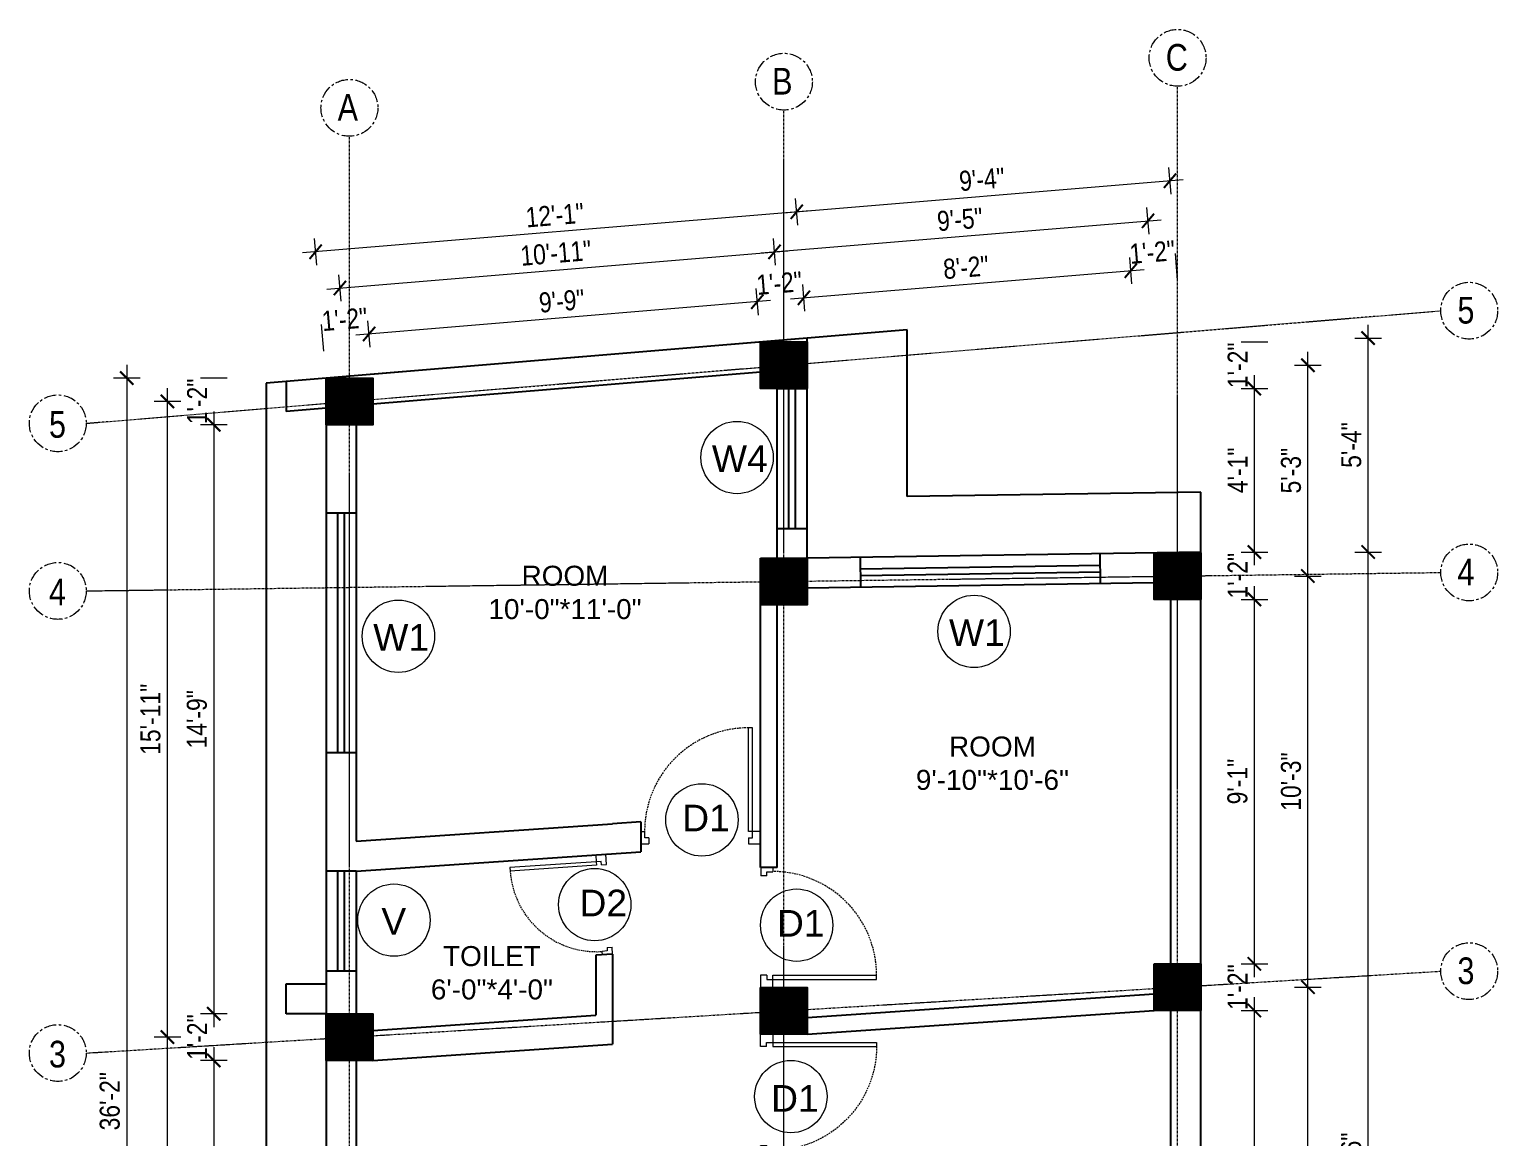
# Model space of a CAD drawing. Header units: inches. Extents: x -10117506 to -5032697, y -6529230 to -3253155.
# Drawn here: x -5058073.2 to -5057632.5, y -3255839.9 to -3255507.3 of the extents above; entities that cross this region are included whole.
import ezdxf

# ---------------------------------------------------------------- set-up
doc = ezdxf.new("R2010")
doc.units = ezdxf.units.IN
doc.header["$LTSCALE"] = 2
doc.header["$MEASUREMENT"] = 0
doc.header["$PDMODE"] = 34
doc.linetypes.add('CENTER', pattern=[2, 1.25, -0.25, 0.25, -0.25])
doc.linetypes.add('HIDDEN', pattern=[0.375, 0.25, -0.125])
doc.layers.get('0').update_dxf_attribs({"linetype": 'CONTINUOUS'})
doc.layers.get('DEFPOINTS').update_dxf_attribs({"color": 141, "linetype": 'CONTINUOUS'})
doc.layers.add('A-Hatch', color=7, linetype='CONTINUOUS')
for name, color, linetype, lineweight in [('Annotate-Lite.w', 177, 'CONTINUOUS', 9), ('Annotations-Bold.w', 177, 'CONTINUOUS', 13), ('DIM 1-100', 4, 'CONTINUOUS', 13), ('Door-Window.w', 4, 'CONTINUOUS', 15), ('TEXT', 181, 'CONTINUOUS', 25)]:
    doc.layers.add(name, color=color, linetype=linetype, lineweight=lineweight)
doc.styles.add('ARAIL', font='ARIALN.TTF')
doc.styles.add('arial.', font='arial.ttf')
doc.styles.add('gaurav', font='arial.ttf')
doc.styles.get("Standard").update_dxf_attribs({"font": 'ARIALN.TTF'})
doc.dimstyles.new('1 by 96', dxfattribs={"dimtxt": 6, "dimasz": 4, "dimexe": 4, "dimexo": 4, "dimgap": 2, "dimtad": 1, "dimdec": 0, "dimzin": 0, "dimdsep": 46, "dimlunit": 4, "dimtxsty": 'Standard', "dimblk": 'ARCHTICK', "dimcen": 0, "dimdle": 4, "dimadec": 0, "dimazin": 0, "dimtfac": 1, "dimtdec": 0, "dimtix": 1, "dimtofl": 0, "dimtmove": 1, "dimatfit": 3, "dimldrblk": 'ARCHTICK', "dimfxl": 4, "dimfxlon": 1, "dimtolj": 1, "dimtzin": 0, "dimlwd": -1, "dimlwe": -1, "dimarcsym": 0})

# ---------------------------------------------------------------- blocks, each defined once
blk = doc.blocks.new('3-0')
at = {"ltscale": 3}
for p, q in [((11063.05, 10097.68), (11065.97, 10099.9)), ((11065.97, 10099.9), (11066.71, 10098.92)), ((11063.05, 10097.68), (11064.53, 10095.73)), ((11065.99, 10096.84), (11064.53, 10095.73)), ((11065.25, 10097.81), (11066.71, 10098.92)), ((11065.99, 10096.84), (11065.25, 10097.81)), ((11085.5, 10074.13), (11110.32, 10092.96)), ((11086.24, 10073.15), (11111.05, 10091.97)), ((11111.05, 10091.97), (11110.32, 10092.96)), ((11084.04, 10073.02), (11082.57, 10071.91)), ((11084.04, 10073.02), (11084.78, 10072.04)), ((11084.78, 10072.04), (11086.24, 10073.15)), ((11086.24, 10073.15), (11085.5, 10074.13)), ((11087.72, 10071.2), (11086.24, 10073.15)), ((11082.57, 10071.91), (11084.79, 10068.98)), ((11084.79, 10068.98), (11087.72, 10071.2))]:
    blk.add_line(p, q, dxfattribs=at)
at = {"layer": 'Door-Window.w', "color": 9, "linetype": 'HIDDEN', "lineweight": 18}
blk.add_arc((11085.5, 10074.13), 31.16, 37.1906, 127.1465, dxfattribs=at)
blk = doc.blocks.new('_ArchTick')
at = {"color": 0, "linetype": 'ByBlock', "const_width": 0.15}
blk.add_lwpolyline([(-0.5, -0.5), (0.5, 0.5)], dxfattribs=at)
blk = doc.blocks.new('*D2071')
at = {"layer": 'DEFPOINTS', "color": 0, "ltscale": 0.5, "transparency": 16777216}
for p in [(-5057987.33, -3255574.04), (-5057839.75, -3255599.95), (-5057984.18, -3255611.95)]:
    blk.add_point(p, dxfattribs=at)
at = {"layer": 'DIM 1-100', "color": 0, "ltscale": 0.5, "transparency": 16777216}
for p, q in [((-5057842.57, -3255566.02), (-5057843.24, -3255558.05)), ((-5057838.92, -3255561.7), (-5057991.31, -3255574.37)), ((-5057987, -3255578.03), (-5057987.66, -3255570.05))]:
    blk.add_line(p, q, dxfattribs=at)
at = {"layer": 'DIM 1-100', "color": 0, "ltscale": 0.5, "transparency": 16777216, "xscale": 4, "yscale": 4, "zscale": 4}
for p, rotation in [((-5057842.9, -3255562.03), 4.751526985374808), ((-5057987.33, -3255574.04), 184.7515269853748)]:
    blk.add_blockref('_ArchTick', p, dxfattribs=dict(at, rotation=rotation))
at = {"layer": 'DIM 1-100', "color": 0, "ltscale": 0.5, "transparency": 16777216, "insert": (-5057915.53, -3255563.04), "char_height": 6, "attachment_point": 5, "rotation": 4.7515}
blk.add_mtext('\\A1;12\'-1"', dxfattribs=at)
blk = doc.blocks.new('*D2072')
at = {"layer": 'DEFPOINTS', "color": 0, "ltscale": 0.5, "transparency": 16777216}
for p in [(-5057840.76, -3255587.86), (-5057839.75, -3255599.95), (-5057853.75, -3255601.11)]:
    blk.add_point(p, dxfattribs=at)
at = {"layer": 'DIM 1-100', "color": 0, "ltscale": 0.5, "transparency": 16777216}
for p, q in [((-5057854.43, -3255593.01), (-5057855.09, -3255585.04)), ((-5057840.43, -3255591.85), (-5057841.09, -3255583.88))]:
    blk.add_line(p, q, dxfattribs=at)
at = {"layer": 'DIM 1-100', "color": 0, "ltscale": 0.5, "transparency": 16777216, "insert": (-5057848.17, -3255583.45), "char_height": 6, "attachment_point": 5, "rotation": 4.7515}
blk.add_mtext('\\A1;1\'-2"', dxfattribs=at)
blk = doc.blocks.new('*D2073')
at = {"layer": 'DEFPOINTS', "color": 0, "ltscale": 0.5, "transparency": 16777216}
for p in [(-5057971.28, -3255598.71), (-5057853.75, -3255601.11), (-5057970.18, -3255611.95)]:
    blk.add_point(p, dxfattribs=at)
at = {"layer": 'DIM 1-100', "color": 0, "ltscale": 0.5, "transparency": 16777216}
for p, q in [((-5057854.43, -3255593.01), (-5057855.09, -3255585.04)), ((-5057850.77, -3255588.7), (-5057975.26, -3255599.05)), ((-5057970.95, -3255602.7), (-5057971.61, -3255594.73))]:
    blk.add_line(p, q, dxfattribs=at)
at = {"layer": 'DIM 1-100', "color": 0, "ltscale": 0.5, "transparency": 16777216, "xscale": 4, "yscale": 4, "zscale": 4}
for p, rotation in [((-5057854.76, -3255589.03), 4.751526985452346), ((-5057971.28, -3255598.71), 184.7515269854523)]:
    blk.add_blockref('_ArchTick', p, dxfattribs=dict(at, rotation=rotation))
at = {"layer": 'DIM 1-100', "color": 0, "ltscale": 0.5, "transparency": 16777216, "insert": (-5057913.44, -3255588.83), "char_height": 6, "attachment_point": 5, "rotation": 4.7515}
blk.add_mtext('\\A1;9\'-9"', dxfattribs=at)
blk = doc.blocks.new('*D2074')
at = {"layer": 'DEFPOINTS', "color": 0, "ltscale": 0.5, "transparency": 16777216}
for p in [(-5057985.18, -3255599.87), (-5057984.18, -3255611.95), (-5057970.18, -3255611.95)]:
    blk.add_point(p, dxfattribs=at)
at = {"layer": 'DIM 1-100', "color": 0, "ltscale": 0.5, "transparency": 16777216}
for p, q in [((-5057984.85, -3255603.86), (-5057985.51, -3255595.88)), ((-5057970.95, -3255602.7), (-5057971.61, -3255594.73))]:
    blk.add_line(p, q, dxfattribs=at)
at = {"layer": 'DIM 1-100', "color": 0, "ltscale": 0.5, "transparency": 16777216, "insert": (-5057978.64, -3255594.3), "char_height": 6, "attachment_point": 5, "rotation": 4.7515}
blk.add_mtext('\\A1;1\'-2"', dxfattribs=at)
blk = doc.blocks.new('*D2075')
at = {"layer": 'DEFPOINTS', "color": 0, "ltscale": 0.5, "transparency": 16777216}
for p in [(-5057849.58, -3255574.06), (-5057846.75, -3255608.11), (-5057977.18, -3255618.95)]:
    blk.add_point(p, dxfattribs=at)
at = {"layer": 'DIM 1-100', "color": 0, "ltscale": 0.5, "transparency": 16777216}
for p, q in [((-5057983.99, -3255585.23), (-5057845.6, -3255573.73)), ((-5057849.25, -3255578.05), (-5057849.91, -3255570.08)), ((-5057979.68, -3255588.89), (-5057980.34, -3255580.92))]:
    blk.add_line(p, q, dxfattribs=at)
at = {"layer": 'DIM 1-100', "color": 0, "ltscale": 0.5, "transparency": 16777216, "xscale": 4, "yscale": 4, "zscale": 4}
for p, rotation in [((-5057849.58, -3255574.06), 4.751526985461142), ((-5057980.01, -3255584.9), 184.7515269854611)]:
    blk.add_blockref('_ArchTick', p, dxfattribs=dict(at, rotation=rotation))
at = {"layer": 'DIM 1-100', "color": 0, "ltscale": 0.5, "transparency": 16777216, "insert": (-5057915.21, -3255574.44), "char_height": 6, "attachment_point": 5, "rotation": 4.7515}
blk.add_mtext('\\A1;10\'-11"', dxfattribs=at)
blk = doc.blocks.new('*D2076')
at = {"layer": 'DEFPOINTS', "color": 0, "ltscale": 0.5, "transparency": 16777216}
for p in [(-5057984.18, -3255611.95), (-5058017.88, -3255625.95), (-5057984.18, -3255625.95)]:
    blk.add_point(p, dxfattribs=at)
at = {"layer": 'DIM 1-100', "color": 0, "ltscale": 0.5, "transparency": 16777216}
for p, q in [((-5058013.88, -3255611.95), (-5058021.88, -3255611.95)), ((-5058013.88, -3255625.95), (-5058021.88, -3255625.95))]:
    blk.add_line(p, q, dxfattribs=at)
at = {"layer": 'DIM 1-100', "color": 0, "ltscale": 0.5, "transparency": 16777216, "insert": (-5058022.89, -3255618.95), "char_height": 6, "attachment_point": 5, "rotation": 90}
blk.add_mtext('\\A1;1\'-2"', dxfattribs=at)
blk = doc.blocks.new('*D2077')
at = {"layer": 'DEFPOINTS', "color": 0, "ltscale": 0.5, "transparency": 16777216}
for p in [(-5057984.18, -3255625.95), (-5058017.88, -3255802.74), (-5057984.18, -3255802.74)]:
    blk.add_point(p, dxfattribs=at)
at = {"layer": 'DIM 1-100', "color": 0, "ltscale": 0.5, "transparency": 16777216}
for p, q in [((-5058017.88, -3255621.95), (-5058017.88, -3255806.74)), ((-5058013.88, -3255625.95), (-5058021.88, -3255625.95)), ((-5058013.88, -3255802.74), (-5058021.88, -3255802.74))]:
    blk.add_line(p, q, dxfattribs=at)
at = {"layer": 'DIM 1-100', "color": 0, "ltscale": 0.5, "transparency": 16777216, "xscale": 4, "yscale": 4, "zscale": 4}
for p, rotation in [((-5058017.88, -3255625.95), 90), ((-5058017.88, -3255802.74), 270)]:
    blk.add_blockref('_ArchTick', p, dxfattribs=dict(at, rotation=rotation))
at = {"layer": 'DIM 1-100', "color": 0, "ltscale": 0.5, "transparency": 16777216, "insert": (-5058022.95, -3255714.35), "char_height": 6, "attachment_point": 5, "rotation": 90}
blk.add_mtext('\\A1;14\'-9"', dxfattribs=at)
blk = doc.blocks.new('*D2078')
at = {"layer": 'DEFPOINTS', "color": 0, "ltscale": 0.5, "transparency": 16777216}
for p in [(-5057984.18, -3255802.74), (-5058017.88, -3255816.74), (-5057984.18, -3255816.74)]:
    blk.add_point(p, dxfattribs=at)
at = {"layer": 'DIM 1-100', "color": 0, "ltscale": 0.5, "transparency": 16777216}
for p, q in [((-5058013.88, -3255802.74), (-5058021.88, -3255802.74)), ((-5058013.88, -3255816.74), (-5058021.88, -3255816.74))]:
    blk.add_line(p, q, dxfattribs=at)
at = {"layer": 'DIM 1-100', "color": 0, "ltscale": 0.5, "transparency": 16777216, "insert": (-5058022.89, -3255809.74), "char_height": 6, "attachment_point": 5, "rotation": 90}
blk.add_mtext('\\A1;1\'-2"', dxfattribs=at)
blk = doc.blocks.new('*D2079')
at = {"layer": 'DEFPOINTS', "color": 0, "ltscale": 0.5, "transparency": 16777216}
for p in [(-5057984.18, -3255816.74), (-5058017.88, -3255937.99), (-5057984.18, -3255937.99)]:
    blk.add_point(p, dxfattribs=at)
at = {"layer": 'DIM 1-100', "color": 0, "ltscale": 0.5, "transparency": 16777216}
for p, q in [((-5058013.88, -3255816.74), (-5058021.88, -3255816.74)), ((-5058017.88, -3255812.74), (-5058017.88, -3255941.99)), ((-5058013.88, -3255937.99), (-5058021.88, -3255937.99))]:
    blk.add_line(p, q, dxfattribs=at)
at = {"layer": 'DIM 1-100', "color": 0, "ltscale": 0.5, "transparency": 16777216, "xscale": 4, "yscale": 4, "zscale": 4}
for p, rotation in [((-5058017.88, -3255816.74), 90), ((-5058017.88, -3255937.99), 270)]:
    blk.add_blockref('_ArchTick', p, dxfattribs=dict(at, rotation=rotation))
at = {"layer": 'DIM 1-100', "color": 0, "ltscale": 0.5, "transparency": 16777216, "insert": (-5058022.95, -3255877.37), "char_height": 6, "attachment_point": 5, "rotation": 90}
blk.add_mtext('\\A1;10\'-1"', dxfattribs=at)
blk = doc.blocks.new('*D2084')
at = {"layer": 'DEFPOINTS', "color": 0, "ltscale": 0.5, "transparency": 16777216}
for p in [(-5058031.81, -3255809.74), (-5057977.18, -3255809.74), (-5057977.18, -3255944.99)]:
    blk.add_point(p, dxfattribs=at)
at = {"layer": 'DIM 1-100', "color": 0, "ltscale": 0.5, "transparency": 16777216}
for p, q in [((-5058031.81, -3255948.99), (-5058031.81, -3255805.74)), ((-5058027.81, -3255809.74), (-5058035.81, -3255809.74)), ((-5058027.81, -3255944.99), (-5058035.81, -3255944.99))]:
    blk.add_line(p, q, dxfattribs=at)
at = {"layer": 'DIM 1-100', "color": 0, "ltscale": 0.5, "transparency": 16777216, "xscale": 4, "yscale": 4, "zscale": 4}
for p, rotation in [((-5058031.81, -3255809.74), 90), ((-5058031.81, -3255944.99), 270)]:
    blk.add_blockref('_ArchTick', p, dxfattribs=dict(at, rotation=rotation))
at = {"layer": 'DIM 1-100', "color": 0, "ltscale": 0.5, "transparency": 16777216, "insert": (-5058036.88, -3255877.37), "char_height": 6, "attachment_point": 5, "rotation": 90}
blk.add_mtext('\\A1;11\'-3"', dxfattribs=at)
blk = doc.blocks.new('*D2085')
at = {"layer": 'DEFPOINTS', "color": 0, "ltscale": 0.5, "transparency": 16777216}
for p in [(-5058031.81, -3255618.95), (-5057977.18, -3255618.95), (-5057977.18, -3255809.74)]:
    blk.add_point(p, dxfattribs=at)
at = {"layer": 'DIM 1-100', "color": 0, "ltscale": 0.5, "transparency": 16777216}
for p, q in [((-5058031.81, -3255813.74), (-5058031.81, -3255614.95)), ((-5058027.81, -3255618.95), (-5058035.81, -3255618.95)), ((-5058027.81, -3255809.74), (-5058035.81, -3255809.74))]:
    blk.add_line(p, q, dxfattribs=at)
at = {"layer": 'DIM 1-100', "color": 0, "ltscale": 0.5, "transparency": 16777216, "xscale": 4, "yscale": 4, "zscale": 4}
for p, rotation in [((-5058031.81, -3255618.95), 90), ((-5058031.81, -3255809.74), 270)]:
    blk.add_blockref('_ArchTick', p, dxfattribs=dict(at, rotation=rotation))
at = {"layer": 'DIM 1-100', "color": 0, "ltscale": 0.5, "transparency": 16777216, "insert": (-5058036.88, -3255714.35), "char_height": 6, "attachment_point": 5, "rotation": 90}
blk.add_mtext('\\A1;15\'-11"', dxfattribs=at)
blk = doc.blocks.new('*D2086')
at = {"layer": 'DEFPOINTS', "color": 0, "ltscale": 0.5, "transparency": 16777216}
for p in [(-5057984.18, -3255611.95), (-5058044.02, -3256046), (-5057984.18, -3256046)]:
    blk.add_point(p, dxfattribs=at)
at = {"layer": 'DIM 1-100', "color": 0, "ltscale": 0.5, "transparency": 16777216}
for p, q in [((-5058044.02, -3255607.95), (-5058044.02, -3256050)), ((-5058040.02, -3255611.95), (-5058048.02, -3255611.95)), ((-5058040.02, -3256046), (-5058048.02, -3256046))]:
    blk.add_line(p, q, dxfattribs=at)
at = {"layer": 'DIM 1-100', "color": 0, "ltscale": 0.5, "transparency": 16777216, "xscale": 4, "yscale": 4, "zscale": 4}
for p, rotation in [((-5058044.02, -3255611.95), 90), ((-5058044.02, -3256046), 270)]:
    blk.add_blockref('_ArchTick', p, dxfattribs=dict(at, rotation=rotation))
at = {"layer": 'DIM 1-100', "color": 0, "ltscale": 0.5, "transparency": 16777216, "insert": (-5058049.09, -3255828.98), "char_height": 6, "attachment_point": 5, "rotation": 90}
blk.add_mtext('\\A1;36\'-2"', dxfattribs=at)
blk = doc.blocks.new('*D2098')
at = {"layer": 'DEFPOINTS', "color": 0, "ltscale": 0.5, "transparency": 16777216}
for p in [(-5057721.61, -3255801.73), (-5057705.55, -3255801.73), (-5057721.59, -3255922.97)]:
    blk.add_point(p, dxfattribs=at)
at = {"layer": 'DIM 1-100', "color": 0, "ltscale": 0.5, "transparency": 16777216}
for p, q in [((-5057705.55, -3255926.97), (-5057705.55, -3255797.73)), ((-5057709.55, -3255801.73), (-5057701.55, -3255801.73)), ((-5057709.55, -3255922.97), (-5057701.55, -3255922.97))]:
    blk.add_line(p, q, dxfattribs=at)
at = {"layer": 'DIM 1-100', "color": 0, "ltscale": 0.5, "transparency": 16777216, "xscale": 4, "yscale": 4, "zscale": 4}
for p, rotation in [((-5057705.55, -3255801.73), 90), ((-5057705.55, -3255922.97), 270)]:
    blk.add_blockref('_ArchTick', p, dxfattribs=dict(at, rotation=rotation))
at = {"layer": 'DIM 1-100', "color": 0, "ltscale": 0.5, "transparency": 16777216, "insert": (-5057710.61, -3255862.35), "char_height": 6, "attachment_point": 5, "rotation": 90}
blk.add_mtext('\\A1;10\'-1"', dxfattribs=at)
blk = doc.blocks.new('*D2099')
at = {"layer": 'DEFPOINTS', "color": 0, "ltscale": 0.5, "transparency": 16777216}
for p in [(-5057721.59, -3255787.73), (-5057705.55, -3255787.73), (-5057721.61, -3255801.73)]:
    blk.add_point(p, dxfattribs=at)
at = {"layer": 'DIM 1-100', "color": 0, "ltscale": 0.5, "transparency": 16777216}
for p, q in [((-5057709.55, -3255787.73), (-5057701.55, -3255787.73)), ((-5057709.55, -3255801.73), (-5057701.55, -3255801.73))]:
    blk.add_line(p, q, dxfattribs=at)
at = {"layer": 'DIM 1-100', "color": 0, "ltscale": 0.5, "transparency": 16777216, "insert": (-5057710.56, -3255794.73), "char_height": 6, "attachment_point": 5, "rotation": 90}
blk.add_mtext('\\A1;1\'-2"', dxfattribs=at)
blk = doc.blocks.new('*D2100')
at = {"layer": 'DEFPOINTS', "color": 0, "ltscale": 0.5, "transparency": 16777216}
for p in [(-5057721.59, -3255678.36), (-5057705.55, -3255678.36), (-5057721.59, -3255787.73)]:
    blk.add_point(p, dxfattribs=at)
at = {"layer": 'DIM 1-100', "color": 0, "ltscale": 0.5, "transparency": 16777216}
for p, q in [((-5057705.55, -3255791.73), (-5057705.55, -3255674.36)), ((-5057709.55, -3255678.36), (-5057701.55, -3255678.36)), ((-5057709.55, -3255787.73), (-5057701.55, -3255787.73))]:
    blk.add_line(p, q, dxfattribs=at)
at = {"layer": 'DIM 1-100', "color": 0, "ltscale": 0.5, "transparency": 16777216, "xscale": 4, "yscale": 4, "zscale": 4}
for p, rotation in [((-5057705.55, -3255678.36), 90), ((-5057705.55, -3255787.73), 270)]:
    blk.add_blockref('_ArchTick', p, dxfattribs=dict(at, rotation=rotation))
at = {"layer": 'DIM 1-100', "color": 0, "ltscale": 0.5, "transparency": 16777216, "insert": (-5057710.61, -3255733.04), "char_height": 6, "attachment_point": 5, "rotation": 90}
blk.add_mtext('\\A1;9\'-1"', dxfattribs=at)
blk = doc.blocks.new('*D2101')
at = {"layer": 'DEFPOINTS', "color": 0, "ltscale": 0.5, "transparency": 16777216}
for p in [(-5057721.81, -3255664.14), (-5057705.55, -3255664.14), (-5057721.59, -3255678.36)]:
    blk.add_point(p, dxfattribs=at)
at = {"layer": 'DIM 1-100', "color": 0, "ltscale": 0.5, "transparency": 16777216}
for p, q in [((-5057709.55, -3255664.14), (-5057701.55, -3255664.14)), ((-5057709.55, -3255678.36), (-5057701.55, -3255678.36))]:
    blk.add_line(p, q, dxfattribs=at)
at = {"layer": 'DIM 1-100', "color": 0, "ltscale": 0.5, "transparency": 16777216, "insert": (-5057710.56, -3255671.25), "char_height": 6, "attachment_point": 5, "rotation": 90}
blk.add_mtext('\\A1;1\'-2"', dxfattribs=at)
blk = doc.blocks.new('*D2102')
at = {"layer": 'DEFPOINTS', "color": 0, "ltscale": 0.5, "transparency": 16777216}
for p in [(-5057839.75, -3255615.11), (-5057705.55, -3255615.11), (-5057721.81, -3255664.14)]:
    blk.add_point(p, dxfattribs=at)
at = {"layer": 'DIM 1-100', "color": 0, "ltscale": 0.5, "transparency": 16777216}
for p, q in [((-5057705.55, -3255668.14), (-5057705.55, -3255611.11)), ((-5057709.55, -3255615.11), (-5057701.55, -3255615.11)), ((-5057709.55, -3255664.14), (-5057701.55, -3255664.14))]:
    blk.add_line(p, q, dxfattribs=at)
at = {"layer": 'DIM 1-100', "color": 0, "ltscale": 0.5, "transparency": 16777216, "xscale": 4, "yscale": 4, "zscale": 4}
for p, rotation in [((-5057705.55, -3255615.11), 90), ((-5057705.55, -3255664.14), 270)]:
    blk.add_blockref('_ArchTick', p, dxfattribs=dict(at, rotation=rotation))
at = {"layer": 'DIM 1-100', "color": 0, "ltscale": 0.5, "transparency": 16777216, "insert": (-5057710.56, -3255639.63), "char_height": 6, "attachment_point": 5, "rotation": 90}
blk.add_mtext('\\A1;4\'-1"', dxfattribs=at)
blk = doc.blocks.new('*D2103')
at = {"layer": 'DEFPOINTS', "color": 0, "ltscale": 0.5, "transparency": 16777216}
for p in [(-5057839.75, -3255601.11), (-5057705.55, -3255601.11), (-5057839.75, -3255615.11)]:
    blk.add_point(p, dxfattribs=at)
at = {"layer": 'DIM 1-100', "color": 0, "ltscale": 0.5, "transparency": 16777216}
for p, q in [((-5057709.55, -3255601.11), (-5057701.55, -3255601.11)), ((-5057709.55, -3255615.11), (-5057701.55, -3255615.11))]:
    blk.add_line(p, q, dxfattribs=at)
at = {"layer": 'DIM 1-100', "color": 0, "ltscale": 0.5, "transparency": 16777216, "insert": (-5057710.56, -3255608.11), "char_height": 6, "attachment_point": 5, "rotation": 90}
blk.add_mtext('\\A1;1\'-2"', dxfattribs=at)
blk = doc.blocks.new('*D2105')
at = {"layer": 'DEFPOINTS', "color": 0, "ltscale": 0.5, "transparency": 16777216}
for p in [(-5057728.61, -3255794.73), (-5057689.47, -3255794.73), (-5057728.59, -3255929.97)]:
    blk.add_point(p, dxfattribs=at)
at = {"layer": 'DIM 1-100', "color": 0, "ltscale": 0.5, "transparency": 16777216}
for p, q in [((-5057693.47, -3255794.73), (-5057685.47, -3255794.73)), ((-5057689.47, -3255933.97), (-5057689.47, -3255790.73)), ((-5057693.47, -3255929.97), (-5057685.47, -3255929.97))]:
    blk.add_line(p, q, dxfattribs=at)
at = {"layer": 'DIM 1-100', "color": 0, "ltscale": 0.5, "transparency": 16777216, "xscale": 4, "yscale": 4, "zscale": 4}
for p, rotation in [((-5057689.47, -3255794.73), 90), ((-5057689.47, -3255929.97), 270)]:
    blk.add_blockref('_ArchTick', p, dxfattribs=dict(at, rotation=rotation))
at = {"layer": 'DIM 1-100', "color": 0, "ltscale": 0.5, "transparency": 16777216, "insert": (-5057694.53, -3255862.35), "char_height": 6, "attachment_point": 5, "rotation": 90}
blk.add_mtext('\\A1;11\'-3"', dxfattribs=at)
blk = doc.blocks.new('*D2106')
at = {"layer": 'DEFPOINTS', "color": 0, "ltscale": 0.5, "transparency": 16777216}
for p in [(-5057728.59, -3255671.36), (-5057689.47, -3255671.36), (-5057728.61, -3255794.73)]:
    blk.add_point(p, dxfattribs=at)
at = {"layer": 'DIM 1-100', "color": 0, "ltscale": 0.5, "transparency": 16777216}
for p, q in [((-5057693.47, -3255671.36), (-5057685.47, -3255671.36)), ((-5057689.47, -3255798.73), (-5057689.47, -3255667.36)), ((-5057693.47, -3255794.73), (-5057685.47, -3255794.73))]:
    blk.add_line(p, q, dxfattribs=at)
at = {"layer": 'DIM 1-100', "color": 0, "ltscale": 0.5, "transparency": 16777216, "xscale": 4, "yscale": 4, "zscale": 4}
for p, rotation in [((-5057689.47, -3255671.36), 90), ((-5057689.47, -3255794.73), 270)]:
    blk.add_blockref('_ArchTick', p, dxfattribs=dict(at, rotation=rotation))
at = {"layer": 'DIM 1-100', "color": 0, "ltscale": 0.5, "transparency": 16777216, "insert": (-5057694.53, -3255733.04), "char_height": 6, "attachment_point": 5, "rotation": 90}
blk.add_mtext('\\A1;10\'-3"', dxfattribs=at)
blk = doc.blocks.new('*D2107')
at = {"layer": 'DEFPOINTS', "color": 0, "ltscale": 0.5, "transparency": 16777216}
for p in [(-5057846.75, -3255608.11), (-5057689.47, -3255608.11), (-5057728.59, -3255671.36)]:
    blk.add_point(p, dxfattribs=at)
at = {"layer": 'DIM 1-100', "color": 0, "ltscale": 0.5, "transparency": 16777216}
for p, q in [((-5057689.47, -3255675.36), (-5057689.47, -3255604.11)), ((-5057693.47, -3255608.11), (-5057685.47, -3255608.11)), ((-5057693.47, -3255671.36), (-5057685.47, -3255671.36))]:
    blk.add_line(p, q, dxfattribs=at)
at = {"layer": 'DIM 1-100', "color": 0, "ltscale": 0.5, "transparency": 16777216, "xscale": 4, "yscale": 4, "zscale": 4}
for p, rotation in [((-5057689.47, -3255608.11), 90), ((-5057689.47, -3255671.36), 270)]:
    blk.add_blockref('_ArchTick', p, dxfattribs=dict(at, rotation=rotation))
at = {"layer": 'DIM 1-100', "color": 0, "ltscale": 0.5, "transparency": 16777216, "insert": (-5057694.53, -3255639.73), "char_height": 6, "attachment_point": 5, "rotation": 90}
blk.add_mtext('\\A1;5\'-3"', dxfattribs=at)
blk = doc.blocks.new('*D2108')
at = {"layer": 'DEFPOINTS', "color": 0, "ltscale": 0.5, "transparency": 16777216}
for p in [(-5057721.59, -3255664.14), (-5057671.39, -3255664.14), (-5057721.59, -3256030.14)]:
    blk.add_point(p, dxfattribs=at)
at = {"layer": 'DIM 1-100', "color": 0, "ltscale": 0.5, "transparency": 16777216}
for p, q in [((-5057671.39, -3256034.14), (-5057671.39, -3255660.14)), ((-5057675.39, -3255664.14), (-5057667.39, -3255664.14)), ((-5057675.39, -3256030.14), (-5057667.39, -3256030.14))]:
    blk.add_line(p, q, dxfattribs=at)
at = {"layer": 'DIM 1-100', "color": 0, "ltscale": 0.5, "transparency": 16777216, "xscale": 4, "yscale": 4, "zscale": 4}
for p, rotation in [((-5057671.39, -3255664.14), 90), ((-5057671.39, -3256030.14), 270)]:
    blk.add_blockref('_ArchTick', p, dxfattribs=dict(at, rotation=rotation))
at = {"layer": 'DIM 1-100', "color": 0, "ltscale": 0.5, "transparency": 16777216, "insert": (-5057676.46, -3255847.14), "char_height": 6, "attachment_point": 5, "rotation": 90}
blk.add_mtext('\\A1;30\'-6"', dxfattribs=at)
blk = doc.blocks.new('*D2109')
at = {"layer": 'DEFPOINTS', "color": 0, "ltscale": 0.5, "transparency": 16777216}
for p in [(-5057839.75, -3255599.95), (-5057671.39, -3255599.95), (-5057721.59, -3255664.14)]:
    blk.add_point(p, dxfattribs=at)
at = {"layer": 'DIM 1-100', "color": 0, "ltscale": 0.5, "transparency": 16777216}
for p, q in [((-5057671.39, -3255668.14), (-5057671.39, -3255595.95)), ((-5057675.39, -3255599.95), (-5057667.39, -3255599.95)), ((-5057675.39, -3255664.14), (-5057667.39, -3255664.14))]:
    blk.add_line(p, q, dxfattribs=at)
at = {"layer": 'DIM 1-100', "color": 0, "ltscale": 0.5, "transparency": 16777216, "xscale": 4, "yscale": 4, "zscale": 4}
for p, rotation in [((-5057671.39, -3255599.95), 90), ((-5057671.39, -3255664.14), 270)]:
    blk.add_blockref('_ArchTick', p, dxfattribs=dict(at, rotation=rotation))
at = {"layer": 'DIM 1-100', "color": 0, "ltscale": 0.5, "transparency": 16777216, "insert": (-5057676.44, -3255632.04), "char_height": 6, "attachment_point": 5, "rotation": 90}
blk.add_mtext('\\A1;5\'-4"', dxfattribs=at)
blk = doc.blocks.new('*D2110')
at = {"layer": 'DEFPOINTS', "color": 0, "ltscale": 0.5, "transparency": 16777216}
for p in [(-5057742.63, -3255579.71), (-5057839.75, -3255599.95), (-5057735.59, -3255664.36)]:
    blk.add_point(p, dxfattribs=at)
at = {"layer": 'DIM 1-100', "color": 0, "ltscale": 0.5, "transparency": 16777216}
for p, q in [((-5057742.3, -3255583.69), (-5057742.96, -3255575.72)), ((-5057844.74, -3255588.2), (-5057738.64, -3255579.38)), ((-5057840.43, -3255591.85), (-5057841.09, -3255583.88))]:
    blk.add_line(p, q, dxfattribs=at)
at = {"layer": 'DIM 1-100', "color": 0, "ltscale": 0.5, "transparency": 16777216, "xscale": 4, "yscale": 4, "zscale": 4}
for p, rotation in [((-5057742.63, -3255579.71), 4.751526985452313), ((-5057840.76, -3255587.86), 184.7515269854523)]:
    blk.add_blockref('_ArchTick', p, dxfattribs=dict(at, rotation=rotation))
at = {"layer": 'DIM 1-100', "color": 0, "ltscale": 0.5, "transparency": 16777216, "insert": (-5057792.11, -3255578.74), "char_height": 6, "attachment_point": 5, "rotation": 4.7515}
blk.add_mtext('\\A1;8\'-2"', dxfattribs=at)
blk = doc.blocks.new('*D2111')
at = {"layer": 'DEFPOINTS', "color": 0, "ltscale": 0.5, "transparency": 16777216}
for p in [(-5057728.92, -3255578.57), (-5057735.59, -3255664.36), (-5057721.81, -3255664.14)]:
    blk.add_point(p, dxfattribs=at)
at = {"layer": 'DIM 1-100', "color": 0, "ltscale": 0.5, "transparency": 16777216}
for p, q in [((-5057742.3, -3255583.69), (-5057742.96, -3255575.72)), ((-5057728.59, -3255582.56), (-5057729.26, -3255574.58))]:
    blk.add_line(p, q, dxfattribs=at)
at = {"layer": 'DIM 1-100', "color": 0, "ltscale": 0.5, "transparency": 16777216, "insert": (-5057736.19, -3255574.14), "char_height": 6, "attachment_point": 5, "rotation": 4.7515}
blk.add_mtext('\\A1;1\'-2"', dxfattribs=at)
blk = doc.blocks.new('*D2112')
at = {"layer": 'DEFPOINTS', "color": 0, "ltscale": 0.5, "transparency": 16777216}
for p in [(-5057737.45, -3255564.74), (-5057846.75, -3255608.11), (-5057728.59, -3255671.36)]:
    blk.add_point(p, dxfattribs=at)
at = {"layer": 'DIM 1-100', "color": 0, "ltscale": 0.5, "transparency": 16777216}
for p, q in [((-5057737.12, -3255568.73), (-5057737.78, -3255560.76)), ((-5057853.57, -3255574.39), (-5057733.47, -3255564.41)), ((-5057849.25, -3255578.05), (-5057849.91, -3255570.08))]:
    blk.add_line(p, q, dxfattribs=at)
at = {"layer": 'DIM 1-100', "color": 0, "ltscale": 0.5, "transparency": 16777216, "xscale": 4, "yscale": 4, "zscale": 4}
for p, rotation in [((-5057737.45, -3255564.74), 4.751526985452313), ((-5057849.58, -3255574.06), 184.7515269854523)]:
    blk.add_blockref('_ArchTick', p, dxfattribs=dict(at, rotation=rotation))
at = {"layer": 'DIM 1-100', "color": 0, "ltscale": 0.5, "transparency": 16777216, "insert": (-5057793.94, -3255564.36), "char_height": 6, "attachment_point": 5, "rotation": 4.7515}
blk.add_mtext('\\A1;9\'-5"', dxfattribs=at)
blk = doc.blocks.new('*D2113')
at = {"layer": 'DEFPOINTS', "color": 0, "ltscale": 0.5, "transparency": 16777216}
for p in [(-5057730.87, -3255552.72), (-5057839.75, -3255599.95), (-5057721.59, -3255664.36)]:
    blk.add_point(p, dxfattribs=at)
at = {"layer": 'DIM 1-100', "color": 0, "ltscale": 0.5, "transparency": 16777216}
for p, q in [((-5057846.89, -3255562.37), (-5057726.88, -3255552.39)), ((-5057730.54, -3255556.71), (-5057731.2, -3255548.74)), ((-5057842.57, -3255566.02), (-5057843.24, -3255558.05))]:
    blk.add_line(p, q, dxfattribs=at)
at = {"layer": 'DIM 1-100', "color": 0, "ltscale": 0.5, "transparency": 16777216, "xscale": 4, "yscale": 4, "zscale": 4}
for p, rotation in [((-5057730.87, -3255552.72), 4.75152698538089), ((-5057842.9, -3255562.03), 184.7515269853809)]:
    blk.add_blockref('_ArchTick', p, dxfattribs=dict(at, rotation=rotation))
at = {"layer": 'DIM 1-100', "color": 0, "ltscale": 0.5, "transparency": 16777216, "insert": (-5057787.31, -3255552.33), "char_height": 6, "attachment_point": 5, "rotation": 4.7515}
blk.add_mtext('\\A1;9\'-4"', dxfattribs=at)

msp = doc.modelspace()

# ---------------------------------------------------------------- hatches: boundary and pattern name
at = {"layer": 'A-Hatch', "ltscale": 0.5}
h = msp.add_hatch(dxfattribs=at)
h.set_pattern_fill('ANSI31', color=256)
h.set_pattern_definition([(45, (33449.96, 2784.58661), (-0.0883883476483, 0.0883883476483), [])])
h.paths.add_polyline_path([(-5057839.75, -3255601.11), (-5057853.75, -3255601.11), (-5057853.75, -3255615.11), (-5057839.75, -3255615.11)])
h = msp.add_hatch(dxfattribs=at)
h.set_pattern_fill('ANSI31', color=256)
h.set_pattern_definition([(45, (33319.53587, 2773.7457), (-0.0883883476483, 0.0883883476483), [])])
h.paths.add_polyline_path([(-5057970.18, -3255611.95), (-5057984.18, -3255611.95), (-5057984.18, -3255625.95), (-5057970.18, -3255625.95)])
h = msp.add_hatch(dxfattribs=at)
h.set_pattern_fill('ANSI31', color=256)
h.set_pattern_definition([(45, (33449.96, 2719.7299), (-0.0883883476483, 0.0883883476483), [])])
h.paths.add_polyline_path([(-5057839.75, -3255665.97), (-5057853.75, -3255665.97), (-5057853.75, -3255679.97), (-5057839.75, -3255679.97)])
h = msp.add_hatch(dxfattribs=at)
h.set_pattern_fill('ANSI31', color=256)
h.set_pattern_definition([(45, (33568.12134, 2721.34184), (-0.0883883476483, 0.0883883476483), [])])
h.paths.add_polyline_path([(-5057721.59, -3255664.36), (-5057735.59, -3255664.36), (-5057735.59, -3255678.36), (-5057721.59, -3255678.36)])
h = msp.add_hatch(dxfattribs=at)
h.set_pattern_fill('ANSI31', color=256)
h.set_pattern_definition([(45, (33568.1058, 2597.9708), (-0.0883883476483, 0.0883883476483), [])])
h.paths.add_polyline_path([(-5057721.61, -3255787.73), (-5057735.61, -3255787.73), (-5057735.61, -3255801.73), (-5057721.61, -3255801.73)])
h = msp.add_hatch(dxfattribs=at)
h.set_pattern_fill('ANSI31', color=256)
h.set_pattern_definition([(45, (33449.96, 2590.83342), (-0.0883883476483, 0.0883883476483), [])])
h.paths.add_polyline_path([(-5057839.75, -3255794.86), (-5057853.75, -3255794.86), (-5057853.75, -3255808.86), (-5057839.75, -3255808.86)])
h = msp.add_hatch(dxfattribs=at)
h.set_pattern_fill('ANSI31', color=256)
h.set_pattern_definition([(45, (33319.53587, 2582.95427), (-0.0883883476483, 0.0883883476483), [])])
h.paths.add_polyline_path([(-5057970.18, -3255802.74), (-5057984.18, -3255802.74), (-5057984.18, -3255816.74), (-5057970.18, -3255816.74)])

# ---------------------------------------------------------------- linework, layer by layer
at = {"ltscale": 0.5}
for p, q in [((-5057809.75, -3255597.45), (-5058002.18, -3255613.45)), ((-5057839.75, -3255599.95), (-5057984.18, -3255611.95)), ((-5057839.75, -3255665.97), (-5057839.75, -3255599.95)), ((-5057809.75, -3255647.5), (-5057809.75, -3255597.45)), ((-5058002.18, -3255613.45), (-5058002.18, -3256065.12)), ((-5057996.18, -3255612.95), (-5057996.18, -3255621.98)), ((-5057984.18, -3255611.95), (-5057984.18, -3256046)), ((-5057853.75, -3255610.14), (-5057970.18, -3255619.82)), ((-5057848.75, -3255665.97), (-5057848.75, -3255615.11)), ((-5057848.75, -3255615.11), (-5057839.75, -3255615.11)), ((-5057845.25, -3255657.11), (-5057845.25, -3255615.11)), ((-5057843.25, -3255657.11), (-5057843.25, -3255615.11)), ((-5057984.18, -3255620.98), (-5057996.18, -3255621.98)), ((-5057975.18, -3255625.95), (-5057975.18, -3255750.93)), ((-5057721.59, -3255646.14), (-5057809.75, -3255647.5)), ((-5057721.59, -3255664.14), (-5057721.59, -3255646.14)), ((-5057975.18, -3255652.44), (-5057984.18, -3255652.44)), ((-5057980.68, -3255724.44), (-5057980.68, -3255652.44)), ((-5057978.68, -3255724.44), (-5057978.68, -3255652.44)), ((-5057848.75, -3255657.11), (-5057839.75, -3255657.11)), ((-5057721.59, -3255664.14), (-5057839.75, -3255665.97)), ((-5057823.67, -3255674.72), (-5057823.81, -3255665.72)), ((-5057751.68, -3255673.61), (-5057751.82, -3255664.61)), ((-5057730.59, -3255664.36), (-5057730.59, -3255664.14)), ((-5057721.59, -3256030.14), (-5057721.59, -3255664.14)), ((-5057823.75, -3255669.22), (-5057751.76, -3255668.11)), ((-5057823.72, -3255671.22), (-5057751.73, -3255670.11)), ((-5057735.59, -3255673.36), (-5057839.75, -3255674.97)), ((-5057721.45, -3255673.14), (-5057721.59, -3255673.14)), ((-5057853.75, -3255758.86), (-5057853.75, -3255679.97)), ((-5057848.75, -3255758.86), (-5057848.75, -3255679.97)), ((-5057730.59, -3255787.73), (-5057730.59, -3255678.36)), ((-5057975.18, -3255724.44), (-5057984.18, -3255724.44)), ((-5057975.18, -3255750.93), (-5057898.18, -3255745.72)), ((-5057889.75, -3255745.15), (-5057898.18, -3255745.72)), ((-5057889.75, -3255745.15), (-5057889.75, -3255754.17)), ((-5057975.18, -3255759.95), (-5057889.75, -3255754.17)), ((-5057848.75, -3255758.86), (-5057853.75, -3255758.86)), ((-5057975.18, -3255759.95), (-5057984.18, -3255759.95)), ((-5057980.68, -3255789.95), (-5057980.68, -3255759.95)), ((-5057978.68, -3255789.95), (-5057978.68, -3255759.95)), ((-5057975.18, -3255759.95), (-5057975.18, -3255802.74)), ((-5057898.18, -3255784.81), (-5057903.18, -3255785.15)), ((-5057903.18, -3255785.15), (-5057903.18, -3255803.19)), ((-5057898.18, -3255784.81), (-5057898.18, -3255811.87)), ((-5057975.18, -3255789.95), (-5057984.18, -3255789.95)), ((-5057996.18, -3255802.74), (-5057996.18, -3255793.74)), ((-5057996.18, -3255793.74), (-5057984.18, -3255793.74)), ((-5057839.75, -3255803.85), (-5057735.61, -3255796.71)), ((-5057984.18, -3255802.74), (-5057996.18, -3255802.74)), ((-5057970.18, -3255807.72), (-5057903.18, -3255803.19)), ((-5057839.75, -3255808.86), (-5057735.61, -3255801.73)), ((-5057730.59, -3255922.97), (-5057730.59, -3255801.73)), ((-5057970.18, -3255816.74), (-5057898.18, -3255811.87)), ((-5057975.18, -3255816.74), (-5057975.18, -3255937.99))]:
    msp.add_line(p, q, dxfattribs=at)
for points in [[(-5057853.75, -3255601.11), (-5057839.75, -3255601.11), (-5057839.75, -3255615.11), (-5057853.75, -3255615.11)], [(-5057984.18, -3255611.95), (-5057970.18, -3255611.95), (-5057970.18, -3255625.95), (-5057984.18, -3255625.95)], [(-5057853.75, -3255665.97), (-5057839.75, -3255665.97), (-5057839.75, -3255679.97), (-5057853.75, -3255679.97)], [(-5057735.59, -3255664.36), (-5057721.59, -3255664.36), (-5057721.59, -3255678.36), (-5057735.59, -3255678.36)], [(-5057735.61, -3255787.73), (-5057721.61, -3255787.73), (-5057721.61, -3255801.73), (-5057735.61, -3255801.73)], [(-5057853.75, -3255794.86), (-5057839.75, -3255794.86), (-5057839.75, -3255808.86), (-5057853.75, -3255808.86)], [(-5057984.18, -3255802.74), (-5057970.18, -3255802.74), (-5057970.18, -3255816.74), (-5057984.18, -3255816.74)]]:
    msp.add_lwpolyline(points, close=True, dxfattribs=at)
at = {"layer": 'Annotate-Lite.w', "ltscale": 0.005}
for centre in [(-5057860.83, -3255635.79), (-5057962.49, -3255689.43), (-5057789.68, -3255687.98), (-5057871.37, -3255744.54), (-5057903.56, -3255769.98), (-5057963.8, -3255774.63), (-5057842.93, -3255776.14), (-5057844.68, -3255827.59)]:
    msp.add_circle(centre, 10.86, dxfattribs=at)
at = {"layer": 'Annotations-Bold.w', "linetype": 'CENTER', "ltscale": 0.3}
for p, q in [((-5057728.59, -3256102.57), (-5057728.59, -3255524.35)), ((-5057846.75, -3256109.74), (-5057846.75, -3255531.52)), ((-5057977.18, -3256117.58), (-5057977.18, -3255539.37)), ((-5058056.18, -3255625.52), (-5057649.59, -3255591.72)), ((-5058056.18, -3255675.82), (-5057649.59, -3255670.28)), ((-5058056.18, -3255814.52), (-5057649.59, -3255789.95))]:
    msp.add_line(p, q, dxfattribs=at)
at = {"layer": 'Annotations-Bold.w', "linetype": 'CENTER', "ltscale": 1.5}
for centre in [(-5057728.59, -3255515.82), (-5057846.75, -3255522.99), (-5057977.18, -3255530.84), (-5057641.06, -3255591.72), (-5058064.71, -3255625.52), (-5057641.06, -3255670.28), (-5058064.71, -3255675.82), (-5057641.06, -3255789.95), (-5058064.71, -3255814.52)]:
    msp.add_circle(centre, 8.53, dxfattribs=at)

# ---------------------------------------------------------------- block references
at = {"layer": 'Door-Window.w', "linetype": 'ByBlock'}
for p, xscale, yscale, zscale, rotation in [((-5056533.19, -3270665.47), 0.999791003999291, 0.9997910037636757, 0.9997910039624013, 52.80940477362314), ((-5045574.74, -3253817.75), 0.833158985154831, 0.8331589852459729, 0.8331589850765497, 146.6810628231409), ((-5072767.49, -3257115.42), 0.9997910043702506, 0.9997910037636757, 0.9997910039624012, 322.809404789754), ((-5072767.51, -3254488.3), -0.9997910043702506, 0.9997910037636757, 0.9997910039624012, 217.190595210246)]:
    msp.add_blockref('3-0', p, dxfattribs=dict(at, xscale=xscale, yscale=yscale, zscale=zscale, rotation=rotation))

# ---------------------------------------------------------------- texts
at = {"layer": 'Annotate-Lite.w', "ltscale": 0.005, "char_height": 8, "style": 'gaurav'}
for s, insert, attachment_point in [('W4', (-5057868.38, -3255632.14), 1), ('W1', (-5057797.22, -3255684.33), 1), ('W1', (-5057970.03, -3255685.78), 1), ('D1', (-5057877.29, -3255739.98), 1), ('D2', (-5057908.12, -3255765.49), 1), ('V', (-5057967.59, -3255770.98), 1), ('D1', (-5057848.85, -3255771.58), 1), ('D1', (-5057850.6, -3255832.14), 7)]:
    msp.add_mtext_dynamic_manual_height_columns(s, width=8, gutter_width=100, heights=[0], dxfattribs=dict(at, insert=insert, attachment_point=attachment_point))
at = {"layer": 'Annotations-Bold.w', "linetype": 'CENTER', "ltscale": 1.5, "char_height": 8, "attachment_point": 1, "style": 'ARAIL'}
for s, insert in [('C', (-5057732.13, -3255511.68)), ('B', (-5057850.29, -3255518.85)), ('A', (-5057980.71, -3255526.7)), ('5', (-5057644.59, -3255587.58)), ('5', (-5058067.36, -3255621.84)), ('4', (-5057644.59, -3255666.14)), ('4', (-5058067.36, -3255672.15)), ('3', (-5057644.59, -3255785.82)), ('3', (-5058067.36, -3255810.84))]:
    msp.add_mtext_dynamic_manual_height_columns(s, width=6.5393, gutter_width=100, heights=[0], dxfattribs=dict(at, insert=insert))
at = {"layer": 'TEXT', "lineweight": -2, "char_height": 6, "attachment_point": 5, "style": 'arial.'}
for s, insert in [('ROOM\\P10\'-0"*11\'-0"', (-5057912.47, -3255676.31)), ('ROOM\\P9\'-10"*10\'-6"', (-5057784.17, -3255727.57)), ('TOILET\\P6\'-0"*4\'-0"', (-5057934.41, -3255790.46))]:
    msp.add_mtext_dynamic_manual_height_columns(s, width=45.7314, gutter_width=30, heights=[0], dxfattribs=dict(at, insert=insert))

# ---------------------------------------------------------------- dimensions: what is measured, and where the dimension line sits
at = {"layer": 'DIM 1-100', "ltscale": 0.5}
for base, p1, p2, angle, picture, middle in [((-5057730.87, -3255552.72), (-5057839.75, -3255599.95), (-5057721.59, -3255664.36), 4.7515, '*D2113', (-5057787.31, -3255552.33)), ((-5057737.45, -3255564.74), (-5057846.75, -3255608.11), (-5057728.59, -3255671.36), 184.7515, '*D2112', (-5057793.94, -3255564.36)), ((-5057728.92, -3255578.57), (-5057735.59, -3255664.36), (-5057721.81, -3255664.14), 184.7515, '*D2111', (-5057736.19, -3255574.14)), ((-5057742.63, -3255579.71), (-5057839.75, -3255599.95), (-5057735.59, -3255664.36), 184.7515, '*D2110', (-5057792.11, -3255578.74)), ((-5057840.76, -3255587.86), (-5057853.75, -3255601.11), (-5057839.75, -3255599.95), 184.7515, '*D2072', (-5057848.17, -3255583.45)), ((-5057971.28, -3255598.71), (-5057853.75, -3255601.11), (-5057970.18, -3255611.95), 184.7515, '*D2073', (-5057913.44, -3255588.83)), ((-5057985.18, -3255599.87), (-5057970.18, -3255611.95), (-5057984.18, -3255611.95), 184.7515, '*D2074', (-5057978.64, -3255594.3)), ((-5057671.39, -3255599.95), (-5057721.59, -3255664.14), (-5057839.75, -3255599.95), 90, '*D2109', (-5057676.44, -3255632.04)), ((-5057705.55, -3255601.11), (-5057839.75, -3255615.11), (-5057839.75, -3255601.11), 90, '*D2103', (-5057710.56, -3255608.11)), ((-5057689.47, -3255608.11), (-5057728.59, -3255671.36), (-5057846.75, -3255608.11), 90, '*D2107', (-5057694.53, -3255639.73)), ((-5058044.02, -3256046), (-5057984.18, -3255611.95), (-5057984.18, -3256046), 90, '*D2086', (-5058049.09, -3255828.98)), ((-5058017.88, -3255625.95), (-5057984.18, -3255611.95), (-5057984.18, -3255625.95), 90, '*D2076', (-5058022.89, -3255618.95)), ((-5057705.55, -3255615.11), (-5057721.81, -3255664.14), (-5057839.75, -3255615.11), 90, '*D2102', (-5057710.56, -3255639.63)), ((-5058031.81, -3255618.95), (-5057977.18, -3255809.74), (-5057977.18, -3255618.95), 90, '*D2085', (-5058036.88, -3255714.35)), ((-5058017.88, -3255802.74), (-5057984.18, -3255625.95), (-5057984.18, -3255802.74), 90, '*D2077', (-5058022.95, -3255714.35)), ((-5057705.55, -3255664.14), (-5057721.59, -3255678.36), (-5057721.81, -3255664.14), 90, '*D2101', (-5057710.56, -3255671.25)), ((-5057671.39, -3255664.14), (-5057721.59, -3256030.14), (-5057721.59, -3255664.14), 90, '*D2108', (-5057676.46, -3255847.14)), ((-5057689.47, -3255671.36), (-5057728.61, -3255794.73), (-5057728.59, -3255671.36), 90, '*D2106', (-5057694.53, -3255733.04)), ((-5057705.55, -3255678.36), (-5057721.59, -3255787.73), (-5057721.59, -3255678.36), 90, '*D2100', (-5057710.61, -3255733.04)), ((-5057705.55, -3255787.73), (-5057721.61, -3255801.73), (-5057721.59, -3255787.73), 90, '*D2099', (-5057710.56, -3255794.73)), ((-5057689.47, -3255794.73), (-5057728.59, -3255929.97), (-5057728.61, -3255794.73), 90, '*D2105', (-5057694.53, -3255862.35)), ((-5057705.55, -3255801.73), (-5057721.59, -3255922.97), (-5057721.61, -3255801.73), 90, '*D2098', (-5057710.61, -3255862.35)), ((-5058017.88, -3255816.74), (-5057984.18, -3255802.74), (-5057984.18, -3255816.74), 90, '*D2078', (-5058022.89, -3255809.74)), ((-5058031.81, -3255809.74), (-5057977.18, -3255944.99), (-5057977.18, -3255809.74), 90, '*D2084', (-5058036.88, -3255877.37)), ((-5058017.88, -3255937.99), (-5057984.18, -3255816.74), (-5057984.18, -3255937.99), 90, '*D2079', (-5058022.95, -3255877.37))]:
    dim = msp.add_linear_dim(base=base, p1=p1, p2=p2, angle=angle, dimstyle='1 by 96', dxfattribs=at)
    dim.commit()
    dim.dimension.update_dxf_attribs({"geometry": picture, "text_midpoint": middle})
for p1, p2, distance, picture, middle in [((-5057839.75, -3255599.95), (-5057984.18, -3255611.95), -38.04, '*D2071', (-5057915.53, -3255563.04)), ((-5057977.18, -3255618.95), (-5057846.75, -3255608.11), 34.17, '*D2075', (-5057915.21, -3255574.44))]:
    dim = msp.add_aligned_dim(p1=p1, p2=p2, distance=distance, dimstyle='1 by 96', dxfattribs=at)
    dim.commit()
    dim.dimension.update_dxf_attribs({"geometry": picture, "text_midpoint": middle})

doc.saveas('drawing.dxf')
